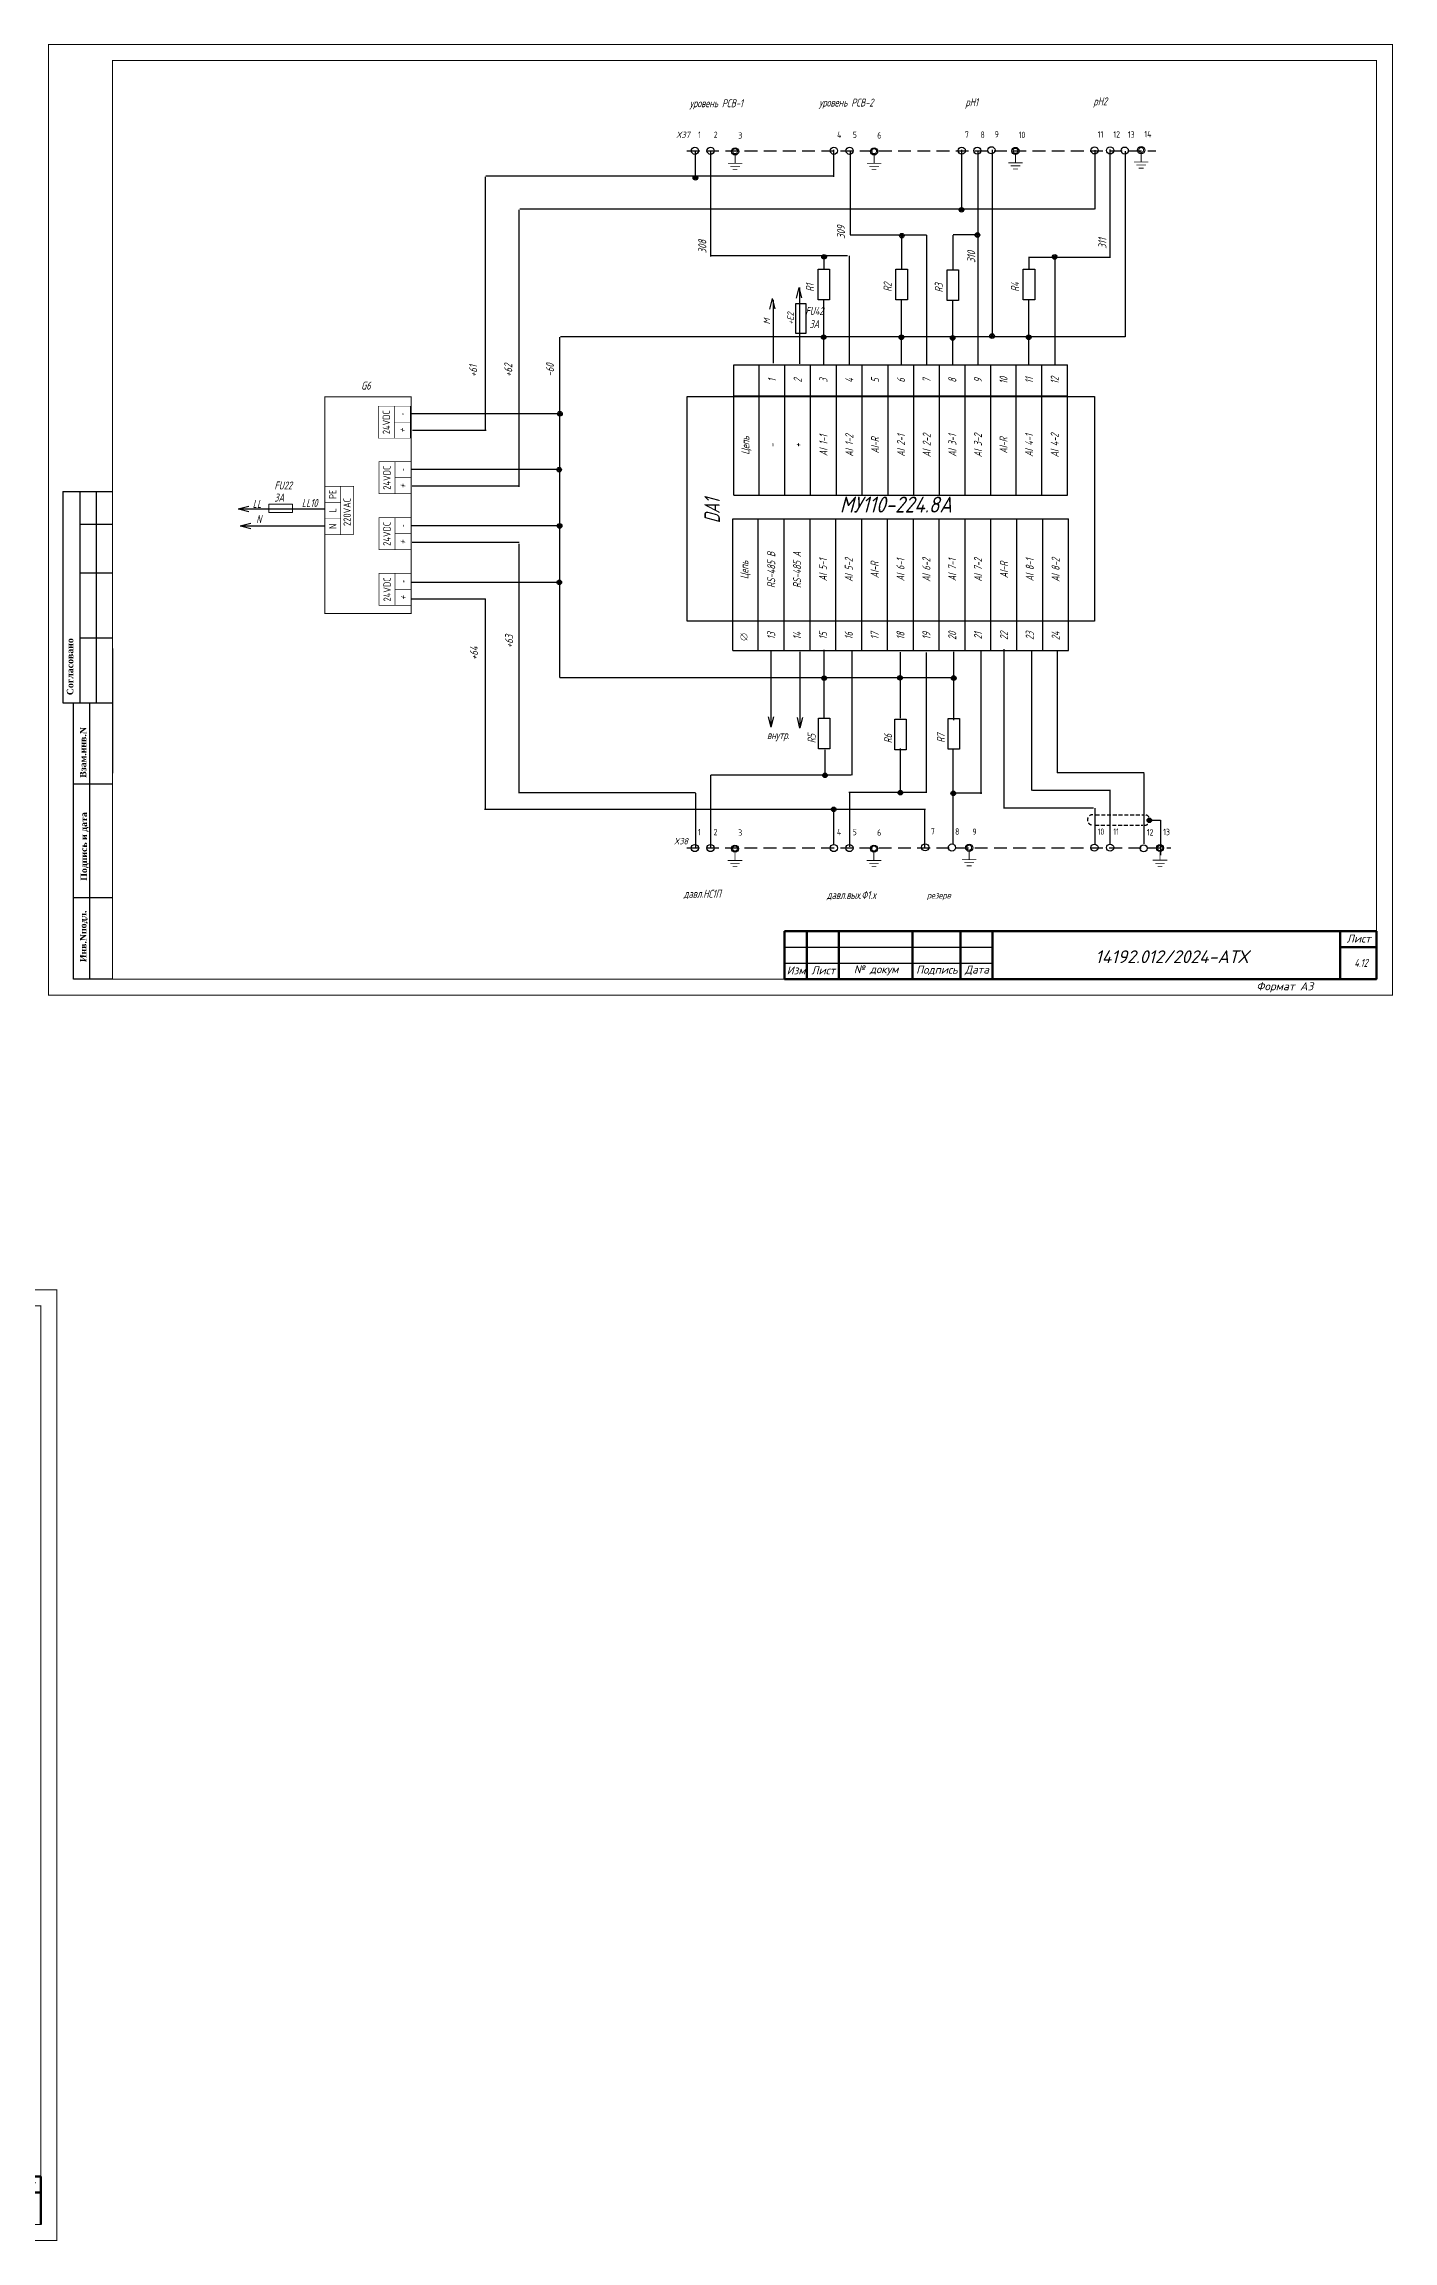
# Model space of a CAD drawing. Header units: millimetres. Extents: x 1510 to 10524, y 7125 to 13164.
# Drawn here: x 7854 to 8276, y 9587 to 10273 of the extents above; entities that cross this region are included whole.
import ezdxf
from ezdxf.enums import TextEntityAlignment as Align

# ---------------------------------------------------------------- set-up
doc = ezdxf.new("R2010")
doc.units = ezdxf.units.MM
doc.header["$LTSCALE"] = 4
doc.set_wipeout_variables(frame=1)
doc.linetypes.add('DASHED', pattern=[0.75, 0.5, -0.25])
doc.linetypes.add('SolidLine', pattern=[0])
for name, color, linetype, lineweight in [('_АК_ОФОРМЛ', 7, 'Continuous', 20), ('RAMKA', 7, 'Continuous', 25), ('SHTAMP', 7, 'SolidLine', 25), ('Основеая', 5, 'Continuous', 60), ('СХЕМА', 7, 'Continuous', 25)]:
    doc.layers.add(name, color=color, linetype=linetype, lineweight=lineweight)
for name, color, linetype in [("Contact's", 104, 'Continuous'), ('LOC', 8, 'Continuous'), ('RED_2.5mm^2', 1, 'Continuous'), ('SYMS', 7, 'Continuous'), ('Вспомогательная', 1, 'Continuous'), ('Текст', 2, 'Continuous')]:
    doc.layers.add(name, color=color, linetype=linetype)
doc.styles.add('COTES', font='cs_gost2304.shx', dxfattribs={"width": 0.75, "oblique": 15})
doc.styles.add('ISOCPEUR', font='isocpeui.ttf')
doc.styles.add('ISOCPEUR25.10.00', font='isocpeur.ttf', dxfattribs={"height": 2.5})
doc.styles.add('SC', font='wromrusc.shx', dxfattribs={"width": 0.8, "height": 2.5})
doc.styles.add('Simplex00.10.00', font='simplex.shx')
doc.styles.add('Simplex25.085.00', font='simplex.shx', dxfattribs={"width": 0.85, "oblique": 15, "height": 2.5})
doc.styles.add('Simplex25.085.15', font='', dxfattribs={"width": 0.85, "oblique": 15, "height": 2.5})
doc.styles.add('STYLE1', font='timesbd.ttf')
doc.styles.add('WD', font='romans.shx')
doc.styles.add('ГОСТ', font='isocpeur.ttf', dxfattribs={"oblique": 15})
doc.styles.add('Стиль мой-1', font='', dxfattribs={"width": 0.85, "oblique": 15, "height": 2.5})
doc.styles.get('Simplex25.085.15').set_extended_font_data('GOST type A')
doc.styles.get('Стиль мой-1').set_extended_font_data('GOST type A')
doc.linetypes.add('Modbus_LINE', pattern='A,7.5,-4,["Modbus",Standard,S=2.5,R=0,X=-1.5,Y=-1.25],-15', length=26.5)

# ---------------------------------------------------------------- blocks, each defined once
blk = doc.blocks.new('Формат А3')
at = {"color": 0, "linetype": 'Continuous', "const_width": 0.3}
for points in [[(-420, 297), (0, 297), (0, 0), (-420, 0)], [(-400, 5), (-400, 292), (-5, 292), (-5, 5)]]:
    blk.add_lwpolyline(points, close=True, dxfattribs=at)
at = {"color": 0, "linetype": 'Continuous', "style": 'Simplex00.10.00', "oblique": 15}
blk.add_text('Формат А3', height=2.5, dxfattribs=at).set_placement((-33.67, 2.75), align=Align.MIDDLE_CENTER)
blk = doc.blocks.new('*T206')
at = {"color": 0, "linetype": 'ByBlock', "lineweight": -2, "ltscale": 0.2, "transparency": 16777216}
for p, q in [((0, 0), (0, 41.14)), ((0, 41.14), (104.95, 41.14)), ((8, 0), (8, 41.14)), ((16.08, 0), (16.08, 41.14)), ((24.16, 0), (24.16, 41.14)), ((32.24, 0), (32.24, 41.14)), ((40.32, 0), (40.32, 41.14)), ((48.4, 0), (48.4, 41.14)), ((56.48, 0), (56.48, 41.14)), ((64.56, 0), (64.56, 41.14)), ((72.64, 0), (72.64, 41.14)), ((80.72, 0), (80.72, 41.14)), ((88.8, 0), (88.8, 41.14)), ((96.87, 0), (96.87, 41.14)), ((104.95, 0), (104.95, 41.14)), ((0, 9.29), (40.32, 9.29))]:
    blk.add_line(p, q, dxfattribs=at)
at = {"color": 0, "lineweight": -2, "ltscale": 0.2, "transparency": 16777216}
for p, q in [((40.32, 9.29), (104.95, 9.29)), ((0, 0), (104.95, 0))]:
    blk.add_line(p, q, dxfattribs=at)
at = {"color": 0, "linetype": 'Continuous', "lineweight": -2, "ltscale": 0.2, "transparency": 16777216, "char_height": 2.5, "attachment_point": 5, "rotation": 90, "style": 'Simplex25.085.15'}
for s, insert, width in [('Цепь', (4, 25.21), 28.8496), ('RS-485 B', (12.04, 25.21), 28.8496), ('RS-485 A', (20.12, 25.21), 28.8496), ('AI 5-1', (28.2, 25.21), 28.8496), ('AI 5-2', (36.28, 25.21), 28.8496), ('AI-R', (44.36, 25.21), 28.8496), ('AI 6-1', (52.44, 25.21), 28.8496), ('AI 6-2', (60.52, 25.21), 28.8496), ('AI 7-1', (68.6, 25.21), 28.8496), ('AI 7-2', (76.68, 25.21), 28.8496), ('AI-R', (84.76, 25.21), 28.8496), ('AI 8-1', (92.83, 25.21), 28.8496), ('AI 8-2', (100.91, 25.21), 28.8496), ('13', (12.04, 4.64), 6.286), ('14', (20.12, 4.64), 6.286), ('15', (28.2, 4.64), 6.286), ('16', (36.28, 4.64), 6.286), ('17', (44.36, 4.64), 6.286), ('18', (52.44, 4.64), 6.286), ('19', (60.52, 4.64), 6.286), ('20', (68.6, 4.64), 6.286), ('21', (76.68, 4.64), 6.286), ('22', (84.76, 4.64), 6.286), ('23', (92.83, 4.64), 6.286), ('24', (100.91, 4.64), 6.286)]:
    blk.add_mtext(s, dxfattribs=dict(at, insert=insert, width=width))
blk = doc.blocks.new('Клеммное соединение')
at = {"linetype": 'Continuous'}
blk.add_wipeout([(0, -1), (-0.44, -0.9), (-0.6, -0.8), (-0.71, -0.7), (-0.8, -0.6), (-0.87, -0.5), (-0.92, -0.4), (-0.95, -0.3), (-0.98, -0.2), (-0.99, -0.1), (-0.99, 0), (-0.99, 0.1), (-0.98, 0.2), (-0.95, 0.3), (-0.92, 0.4), (-0.87, 0.5), (-0.8, 0.6), (-0.71, 0.7), (-0.6, 0.8), (-0.44, 0.9), (0, 1), (0.44, 0.9), (0.6, 0.8), (0.71, 0.7), (0.8, 0.6), (0.87, 0.5), (0.92, 0.4), (0.95, 0.3), (0.98, 0.2), (0.99, 0.1), (1, 0), (0.99, -0.1), (0.98, -0.2), (0.95, -0.3), (0.92, -0.4), (0.87, -0.5), (0.8, -0.6), (0.71, -0.7), (0.6, -0.8), (0.44, -0.9)], dxfattribs=at)
at = {"color": 0, "linetype": 'Continuous', "lineweight": -2, "const_width": 0.15}
blk.add_lwpolyline([(-1.06, -1.06), (1.06, 1.06)], dxfattribs=at)
blk.add_lwpolyline([(-1, 0, 1), (1, 0, 1)], format="xyb", close=True, dxfattribs=at)
blk = doc.blocks.new('*T207')
at = {"color": 0, "linetype": 'ByBlock', "lineweight": -2, "ltscale": 0.2, "transparency": 16777216}
for p, q in [((0, 0), (0, 40.67)), ((0, 40.67), (104.32, 40.67)), ((8, 0), (8, 40.67)), ((16, 0), (16, 40.67)), ((24, 0), (24, 40.67)), ((32.08, 0), (32.08, 40.67)), ((40.16, 0), (40.16, 40.67)), ((48.24, 0), (48.24, 40.67)), ((56.32, 0), (56.32, 40.67)), ((64.32, 0), (64.32, 40.67)), ((72.32, 0), (72.32, 40.67)), ((80.32, 0), (80.32, 40.67)), ((88.32, 0), (88.32, 40.67)), ((96.32, 0), (96.32, 40.67)), ((104.32, 0), (104.32, 40.67)), ((0, 31), (104.32, 31))]:
    blk.add_line(p, q, dxfattribs=at)
at = {"color": 0, "lineweight": -2, "ltscale": 0.2, "transparency": 16777216}
blk.add_line((0, 0), (104.32, 0), dxfattribs=at)
at = {"color": 0, "linetype": 'Continuous', "lineweight": -2, "ltscale": 0.2, "transparency": 16777216, "char_height": 2.5, "attachment_point": 5, "rotation": 90, "style": 'Simplex25.085.15'}
for s, insert, width in [('1', (12, 35.83), 6.6745), ('2', (20, 35.83), 6.6745), ('3', (28.04, 35.83), 6.6745), ('4', (36.12, 35.83), 6.6745), ('5', (44.2, 35.83), 6.6745), ('6', (52.28, 35.83), 6.6745), ('7', (60.32, 35.83), 6.6745), ('8', (68.32, 35.83), 6.6745), ('9', (76.32, 35.83), 6.6745), ('10', (84.32, 35.83), 6.6745), ('11', (92.32, 35.83), 6.6745), ('12', (100.32, 35.83), 6.6745), ('Цепь', (4, 15.5), 27.9958), ('-', (12, 15.5), 27.9958), ('+', (20, 15.5), 27.9958), ('AI 1-1', (28.04, 15.5), 27.9958), ('AI 1-2', (36.12, 15.5), 27.9958), ('AI-R', (44.2, 15.5), 27.9958), ('AI 2-1', (52.28, 15.5), 27.9958), ('AI 2-2', (60.32, 15.5), 27.9958), ('AI 3-1', (68.32, 15.5), 27.9958), ('AI 3-2', (76.32, 15.5), 27.9958), ('AI-R', (84.32, 15.5), 27.9958), ('AI 4-1', (92.32, 15.5), 27.9958), ('AI 4-2', (100.32, 15.5), 27.9958)]:
    blk.add_mtext(s, dxfattribs=dict(at, insert=insert, width=width))
blk = doc.blocks.new('PS4x145')
at = {"color": 0, "linetype": 'Continuous', "lineweight": -2}
for points, const_width in [([(-2.5, 0), (65.12, 0), (65.12, -27), (-2.5, -27)], 0.3), ([(22.15, 0), (27.15, 0), (27.15, -5), (22.15, -5)], 0.2), ([(27.15, 0), (32.15, 0), (32.15, -5), (27.15, -5)], 0.2), ([(32.2, 0), (37.2, 0), (37.2, -5), (32.2, -5)], 0.2), ([(22.2, -5), (37.2, -5), (37.2, -9), (22.2, -9)], 0.2), ([(0, -17), (10, -17), (10, -22), (0, -22)], 0.2), ([(17.38, -16.92), (27.38, -16.92), (27.38, -21.92), (17.38, -21.92)], 0.2), ([(34.9, -16.92), (44.9, -16.92), (44.9, -21.92), (34.9, -21.92)], 0.2), ([(52.25, -16.76), (62.25, -16.76), (62.25, -21.76), (52.25, -21.76)], 0.2), ([(0, -22), (5, -22), (5, -27), (0, -27)], 0.2), ([(5, -22), (10, -22), (10, -27), (5, -27)], 0.2), ([(17.38, -21.92), (22.38, -21.92), (22.38, -26.92), (17.38, -26.92)], 0.2), ([(22.38, -21.92), (27.38, -21.92), (27.38, -26.92), (22.38, -26.92)], 0.2), ([(34.9, -21.92), (39.9, -21.92), (39.9, -26.92), (34.9, -26.92)], 0.2), ([(39.9, -21.92), (44.9, -21.92), (44.9, -26.92), (39.9, -26.92)], 0.2), ([(52.25, -21.76), (57.25, -21.76), (57.25, -26.76), (52.25, -26.76)], 0.2), ([(57.25, -21.76), (62.25, -21.76), (62.25, -26.76), (57.25, -26.76)], 0.2)]:
    blk.add_lwpolyline(points, close=True, dxfattribs=dict(at, const_width=const_width))
at = {"color": 0, "linetype": 'Continuous', "lineweight": 9, "style": 'SC', "oblique": 15, "width": 0.85}
for s, p in [('+', (2.3, -24.5)), ('-', (7.3, -24.5)), ('+', (19.68, -24.42)), ('-', (24.68, -24.42)), ('+', (37.2, -24.42)), ('-', (42.2, -24.42)), ('+', (54.55, -24.26)), ('-', (59.55, -24.26))]:
    blk.add_text(s, height=2, dxfattribs=at).set_placement(p, align=Align.MIDDLE)
at = {"color": 0, "linetype": 'Continuous', "lineweight": 9, "style": 'Simplex25.085.00', "width": 0.8}
for tag, flags, p in [('#(IN/VAC)', 8, (29.2, -7)), ('#(OUT/VDC)', 4, (5, -19.5)), ('#(OUT/VDC)', 4, (22.38, -19.42)), ('#(OUT/VDC)', 4, (39.9, -19.42)), ('#(OUT/VDC)', 4, (57.25, -19.26))]:
    blk.add_attdef(tag, text='', height=2.3, dxfattribs=dict(at, flags=flags)).set_placement(p, align=Align.MIDDLE)
at = {"color": 0, "linetype": 'Continuous', "lineweight": -2, "style": 'Simplex25.085.00', "oblique": 10, "width": 0.8, "flags": 4}
blk.add_attdef('ЭЛЕМЕНТ', text='', height=2.5, dxfattribs=at).set_placement((39.01, -2.5), align=Align.MIDDLE_LEFT)
at = {"color": 0, "linetype": 'Continuous', "lineweight": 9, "style": 'ISOCPEUR25.10.00', "oblique": 10, "width": 0.85, "flags": 5}
blk.add_attdef('ТИП', text='', height=2.5, dxfattribs=at).set_placement((44.2, -2.5), align=Align.MIDDLE_LEFT)
at = {"color": 0, "linetype": 'Continuous', "lineweight": -2, "style": 'Simplex25.085.00', "width": 0.8, "flags": 4}
for p in [(5, -13.5), (22.38, -13.42), (39.9, -13.42), (57.25, -13.26)]:
    blk.add_attdef('#(A/VA)', text='', height=2.5, dxfattribs=at).set_placement(p, align=Align.MIDDLE)
at = {"layer": "Contact's", "linetype": 'Continuous', "lineweight": 9, "style": 'Simplex00.10.00', "width": 0.7, "flags": 8}
for tag, p in [('#(7/L)', (24.7, -2.5)), ('#(9/N)', (29.7, -2.5)), ('#(5/PE)', (34.7, -2.5))]:
    blk.add_attdef(tag, text='', height=2.3, dxfattribs=at).set_placement(p, align=Align.MIDDLE)
blk = doc.blocks.new('WDDOT')
for radius in [0.72, 0.449, 0.223]:
    blk.add_circle((0, 0), radius)
blk = doc.blocks.new('VT0W02')
blk.add_circle((0, 0), 0.0699)
at = {"style": 'WD'}
for tag, p, width in [('INST', (0.062, 0.42), 0.7), ('LOC', (0.062, 0.25), 0.7), ('DESC1', (0.053, -0.385), 0.8)]:
    blk.add_attdef(tag, p, '', height=0.125, dxfattribs=dict(at, width=width))
at = {"style": 'WD', "flags": 1}
for tag, p, height in [('X4TERM01', (-0.07, 0), 0.0125), ('X4TERMDESC01', (-0.055, -0.023), 0.025), ('X2TERMDESC01', (-0.006, 0.029), 0.025), ('STRIPSEQ', (0, 0), 0.00125), ('X2TERM01', (0, 0.07), 0.0125), ('X1TERMDESC01', (0.039, -0.003), 0.025), ('X1TERM01', (0.07, 0), 0.0125), ('LINKTERM', (0, -0.002), 0.00125), ('X8TERM01', (0, -0.07), 0.0125), ('X8TERMDESC01', (0, -0.054), 0.025)]:
    blk.add_attdef(tag, p, '', height=height, dxfattribs=at)
at = {"linetype": 'Continuous', "style": 'WD'}
for tag, p, height, width, flags in [('WIRENO', (0.062, 0.094), 0.125, 0.8, 8), ('TAGSTRIP', (0.053, -0.229), 0.125, 0.9, 8), ('DESC2', (0.053, -0.541), 0.125, 0.8, 8), ('CAT', (0.213, -0.406), 0.109, 0.8, 1), ('DESC3', (0.053, -0.698), 0.125, 0.8, 8)]:
    blk.add_attdef(tag, p, '', height=height, dxfattribs=dict(at, width=width, flags=flags))
at = {"linetype": 'Continuous', "style": 'WD', "width": 0.8, "flags": 1}
blk.add_attdef('MFG', text='', height=0.109, dxfattribs=at).set_placement((0.088, -0.406), align=Align.RIGHT)
at = {"style": 'WD', "width": 0.7, "flags": 1}
blk.add_attdef('ASSYCODE', (0.062, -0.281), '', height=0.01, dxfattribs=at)
blk = doc.blocks.new('PE - заземление')
at = {"color": 0, "linetype": 'Continuous', "lineweight": -2, "const_width": 0.3}
blk.add_lwpolyline([(-0.75, -0.75, -1), (0.75, -0.75, -1)], format="xyb", close=True, dxfattribs=at)
at = {"color": 0, "linetype": 'Continuous', "lineweight": -2}
for points, const_width in [([(-2.25, -4.5), (2.25, -4.5)], 0.25), ([(-1.5, -5.46), (1.5, -5.46)], 0.25), ([(-0.75, -6.42), (0.75, -6.42)], 0.25), ([(0, -4.5), (0, -1.5)], 0.3)]:
    blk.add_lwpolyline(points, dxfattribs=dict(at, const_width=const_width))
at = {"color": 0, "linetype": 'Continuous', "lineweight": 9, "style": 'ISOCPEUR25.10.00', "oblique": 10, "width": 0.85, "flags": 9}
blk.add_attdef('ТИП', (0, 0), '', height=2.5, dxfattribs=at)
blk = doc.blocks.new('A$C73A268AF')
at = {"lineweight": 30}
for p, q in [((4.57, 157.46), (20.05, 157.46)), ((4.57, 157.46), (4.57, 91.46)), ((9.89, 157.46), (9.89, 91.46)), ((14.97, 157.46), (14.97, 91.46)), ((9.89, 147.31), (20.05, 147.31)), ((9.89, 132.08), (20.05, 132.08)), ((9.89, 111.77), (20.05, 111.77)), ((4.57, 91.46), (20.05, 91.46)), ((7.96, 5.15), (7.96, 91.46)), ((13.04, 5.15), (13.04, 91.46)), ((20.15, 66.08), (7.96, 66.08)), ((20.15, 30.54), (7.96, 30.54))]:
    blk.add_line(p, q, dxfattribs=at)
blk.add_lwpolyline([(20.15, 5.15), (7.96, 5.15)], dxfattribs=at)
at = {"layer": 'Вспомогательная', "color": 7}
for p, q in [((230.15, 15.15), (295.15, 15.15)), ((230.15, 10.15), (295.15, 10.15)), ((230.15, 5.15), (295.15, 5.15))]:
    blk.add_line(p, q, dxfattribs=at)
at = {"layer": 'Основеая', "color": 7}
for p, q in [((230.15, 20.15), (230.15, 5.15)), ((415.15, 20.15), (230.15, 20.15)), ((237.15, 20.15), (237.15, 5.15)), ((247.15, 20.15), (247.15, 5.15)), ((270.15, 20.15), (270.15, 5.15)), ((285.15, 20.15), (285.15, 5.15)), ((295.15, 20.15), (295.15, 5.15)), ((403.72, 20.15), (403.72, 5.15)), ((403.72, 15.15), (415.15, 15.15)), ((415.15, 20.15), (415.15, 5.15))]:
    blk.add_line(p, q, dxfattribs=at)
blk.add_blockref('Формат А3', (420.15, 0.15))
at = {"layer": 'RAMKA', "style": 'COTES', "oblique": 15, "width": 0.75}
for s, p in [('Согласовано', (8.35, 94.1)), ('Взам.инв.N', (11.94, 68.02)), ('Подпись и дата', (12.17, 35.86)), ('Инв.Nподл.', (11.97, 10.43))]:
    blk.add_text(s, height=3, rotation=90, dxfattribs=at).set_placement(p)
at = {"layer": 'Текст', "color": 7, "char_height": 2.5, "style": 'ГОСТ'}
for s, insert, width, attachment_point in [('{\\fISOCPEUR|b0|i0|c204|p34;Лист}', (413.32, 17.81), 11.4585, 6), ('{\\fISOCPEUR|b0|i0|c204|p34;Изм}', (233.75, 7.88), 7, 5), ('{\\fISOCPEUR|b0|i0|c204|p34;Лист}', (242.25, 7.88), 10, 5), ('{\\fISOCPEUR|b0|i0|c204|p34;№ докум}', (258.75, 7.88), 23, 5), ('{\\fISOCPEUR|b0|i0|c204|p34;Подпись}', (277.75, 7.88), 15, 5), ('{\\fISOCPEUR|b0|i0|c204|p34;Дата}', (290.25, 7.88), 10, 5)]:
    blk.add_mtext(s, dxfattribs=dict(at, insert=insert, width=width, attachment_point=attachment_point))

msp = doc.modelspace()

# ---------------------------------------------------------------- linework, layer by layer
at = {"linetype": 'DASHED', "ltscale": 2}
for p, q in [((8055.33, 10240.11), (8201.85, 10240.11)), ((8055.3, 10022.28), (8206.57, 10022.28))]:
    msp.add_line(p, q, dxfattribs=at)
at = {"color": 1, "ltscale": 0.2}
for p, q in [((8101.29, 10232.16), (7992.45, 10232.16)), ((8182.71, 10221.87), (8003.14, 10221.87)), ((8130.2, 10213.74), (8106.32, 10213.74)), ((8122.41, 10213.65), (8122.41, 10203.14)), ((8138.42, 10213.76), (8138.42, 10202.93)), ((8146.24, 10213.85), (8138.57, 10213.85)), ((8105.46, 10207.31), (8062.68, 10207.31)), ((8098.11, 10207), (8098.11, 10203.14)), ((8162.2, 10206.99), (8162.2, 10203.13)), ((8187.54, 10206.73), (8162.24, 10206.73)), ((8192.23, 10182), (8015.78, 10182)), ((8015.8, 10157.9), (7969.38, 10157.9)), ((7992.57, 10152.7), (7969.61, 10152.7)), ((8015.53, 10140.54), (7969.21, 10140.54)), ((8002.78, 10135.34), (7969.44, 10135.34)), ((8015.35, 10122.93), (7969.24, 10122.93)), ((8002.88, 10117.73), (7969.47, 10117.73)), ((8015.35, 10105.25), (7969.13, 10105.25)), ((7992.32, 10100.05), (7969.36, 10100.05)), ((8138.59, 10075.42), (8015.57, 10075.42)), ((8106.6, 10045), (8062.74, 10045)), ((8198.17, 10045.76), (8171.06, 10045.76)), ((8057.96, 10039.55), (8002.95, 10039.55)), ((8130.19, 10039.6), (8105.96, 10039.6)), ((8147.45, 10039.38), (8138.56, 10039.38)), ((8187.67, 10040.29), (8163.28, 10040.29)), ((8129.89, 10034.26), (7992.08, 10034.26)), ((8101.22, 10023.37), (8101.22, 10034.25)), ((8182.38, 10034.71), (8154.38, 10034.71))]:
    msp.add_line(p, q, dxfattribs=at)
at = {"lineweight": 30}
for p, q in [((7860.27, 10133.63), (7875.74, 10133.63)), ((7860.27, 10133.63), (7860.27, 10067.63)), ((7865.59, 10133.63), (7865.59, 10067.63)), ((7870.66, 10133.63), (7870.66, 10067.63)), ((7865.59, 10123.48), (7875.74, 10123.48)), ((7865.59, 10108.25), (7875.74, 10108.25)), ((7865.59, 10087.94), (7875.74, 10087.94)), ((7860.27, 10067.63), (7875.74, 10067.63)), ((7863.66, 9981.32), (7863.66, 10067.63)), ((7868.74, 9981.32), (7868.74, 10067.63)), ((7875.84, 10042.25), (7863.66, 10042.25)), ((7875.84, 10006.71), (7863.66, 10006.71))]:
    msp.add_line(p, q, dxfattribs=at)
at = {"linetype": 'DASHED', "ltscale": 0.6}
for p, q in [((8182.9, 10029.39), (8197.84, 10029.39)), ((8183.04, 10032.68), (8197.92, 10032.68))]:
    msp.add_line(p, q, dxfattribs=at)
at = {"linetype": 'Continuous', "ltscale": 0.6}
for points in [[(8096.33, 10203.15), (8099.9, 10203.15), (8099.9, 10193.57), (8096.33, 10193.57)], [(8120.63, 10203.14), (8124.2, 10203.14), (8124.2, 10193.56), (8120.63, 10193.56)], [(8136.63, 10202.93), (8140.2, 10202.93), (8140.2, 10193.35), (8136.63, 10193.35)], [(8160.42, 10203.14), (8163.99, 10203.14), (8163.99, 10193.56), (8160.42, 10193.56)], [(8089.4, 10192.34), (8092.5, 10192.34), (8092.5, 10183.04), (8089.4, 10183.04)], [(8096.42, 10062.83), (8099.99, 10062.83), (8099.99, 10053.25), (8096.42, 10053.25)], [(8136.92, 10062.77), (8140.49, 10062.77), (8140.49, 10053.19), (8136.92, 10053.19)], [(8120.3, 10062.56), (8123.86, 10062.56), (8123.86, 10052.97), (8120.3, 10052.97)]]:
    msp.add_lwpolyline(points, close=True, dxfattribs=at)
at = {"ltscale": 0.2}
msp.add_lwpolyline([(8055.36, 10163.32), (8182.69, 10163.32), (8182.69, 10093.19), (8055.36, 10093.19)], close=True, dxfattribs=at)
at = {"linetype": 'Continuous', "lineweight": -2}
msp.add_lwpolyline([(7875.84, 10084.65), (7875.84, 10045.65)], dxfattribs=at)
at = {"lineweight": 30}
msp.add_lwpolyline([(7875.84, 9981.32), (7863.66, 9981.32)], dxfattribs=at)
at = {"linetype": 'DASHED', "ltscale": 0.6}
for centre, start, end in [((8182.14, 10031.04), 87.39587, 270), ((8198.34, 10031.02), 267.39587, 90)]:
    msp.add_arc(centre, 1.64, start, end, dxfattribs=at)
at = {"layer": 'RED_2.5mm^2', "linetype": 'Continuous', "ltscale": 0.2}
for p, q in [((8057.99, 10231.54), (8057.99, 10239.93)), ((8062.73, 10239.97), (8062.73, 10207.04)), ((8101.27, 10231.99), (8101.27, 10240.39)), ((8106.37, 10239.88), (8106.37, 10213.8)), ((8141.2, 10222.01), (8141.2, 10240.43)), ((8146.23, 10239.82), (8146.23, 10173.17)), ((8150.68, 10240.37), (8150.68, 10182.29)), ((8182.9, 10221.84), (8182.9, 10240.29)), ((8187.62, 10206.61), (8187.62, 10240.5)), ((8192.25, 10240.01), (8192.25, 10181.92)), ((7992.38, 10152.73), (7992.38, 10231.91)), ((8002.86, 10135.09), (8002.86, 10221.6)), ((8130.18, 10213.74), (8130.18, 10173.18)), ((8106.06, 10207.31), (8106.06, 10173.33)), ((8170.28, 10206.45), (8170.28, 10173.23)), ((8082.23, 10193.39), (8082.23, 10173.7)), ((8090.55, 10197.34), (8090.55, 10173.56)), ((8098.07, 10173.48), (8098.07, 10193.32)), ((8122.37, 10173.47), (8122.37, 10193.32)), ((8138.37, 10173.26), (8138.37, 10193.11)), ((8162.16, 10173.47), (8162.16, 10193.31)), ((8015.49, 10181.85), (8015.49, 10075.52)), ((7915.82, 10128.19), (7942.05, 10128.19)), ((7915.91, 10122.88), (7942.25, 10122.88)), ((8002.86, 10039.41), (8002.86, 10117.32)), ((7992.38, 10034.46), (7992.38, 10100.13)), ((8098.18, 10062.85), (8098.18, 10084.18)), ((8106.81, 10083.63), (8106.81, 10045.03)), ((8122.05, 10062.84), (8122.05, 10083.42)), ((8130.15, 10039.48), (8130.15, 10083.36)), ((8138.7, 10062.24), (8138.7, 10083.58)), ((8147.16, 10083.64), (8147.16, 10039.24)), ((8154.45, 10034.65), (8154.45, 10084.35)), ((8163.1, 10040.19), (8163.1, 10084.13)), ((8171.03, 10083.7), (8171.03, 10045.76)), ((8098.42, 10052.93), (8098.42, 10045.4)), ((8122.04, 10039.65), (8122.04, 10053.32)), ((8138.55, 10023.57), (8138.55, 10053.33)), ((8062.67, 10045.05), (8062.67, 10022.12)), ((8198.16, 10023.57), (8198.16, 10045.51)), ((8057.96, 10039.45), (8057.96, 10022.1)), ((8106.11, 10039.5), (8106.11, 10022.65)), ((8187.6, 10023.57), (8187.6, 10040.19)), ((8129.58, 10034.48), (8129.58, 10022.55)), ((8182.75, 10034.72), (8182.75, 10023.51)), ((8199.88, 10030.93), (8203.27, 10030.93)), ((8203.28, 10030.94), (8203.28, 10020.06))]:
    msp.add_line(p, q, dxfattribs=at)
at = {"layer": 'RED_2.5mm^2', "color": 6, "linetype": 'Modbus_LINE', "ltscale": 40}
for p, q in [((8081.66, 10060.76), (8081.66, 10084.08)), ((8090.72, 10060.58), (8090.72, 10083.61))]:
    msp.add_line(p, q, dxfattribs=at)
at = {"layer": 'SYMS', "linetype": 'Continuous', "ltscale": 0.2}
for p, q in [((8081.92, 10193.92), (8081.12, 10190.65)), ((8081.95, 10193.95), (8082.76, 10190.68)), ((8090.24, 10197.34), (8089.44, 10194.07)), ((8090.27, 10197.38), (8091.08, 10194.11)), ((7915.13, 10128.27), (7918.4, 10129.08)), ((7915.16, 10128.23), (7918.43, 10127.43)), ((7915.75, 10122.92), (7919.02, 10123.73)), ((7915.79, 10122.89), (7919.06, 10122.09))]:
    msp.add_line(p, q, dxfattribs=at)
at = {"layer": 'SYMS', "color": 6, "linetype": 'Continuous', "ltscale": 0.2}
for p, q in [((8081.64, 10059.98), (8080.83, 10063.25)), ((8081.68, 10060.02), (8082.47, 10063.29)), ((8090.65, 10059.75), (8089.84, 10063.03)), ((8090.69, 10059.79), (8091.49, 10063.06))]:
    msp.add_line(p, q, dxfattribs=at)
at = {"layer": 'Вспомогательная', "color": 7}
for p, q in [((8085.84, 9991.32), (8150.84, 9991.32)), ((8085.84, 9986.32), (8150.84, 9986.32)), ((8085.84, 9981.32), (8150.84, 9981.32))]:
    msp.add_line(p, q, dxfattribs=at)
at = {"layer": 'Основеая', "color": 7}
for p, q in [((8085.84, 9996.32), (8085.84, 9981.32)), ((8270.84, 9996.32), (8085.84, 9996.32)), ((8092.84, 9996.32), (8092.84, 9981.32)), ((8102.84, 9996.32), (8102.84, 9981.32)), ((8125.84, 9996.32), (8125.84, 9981.32)), ((8140.84, 9996.32), (8140.84, 9981.32)), ((8150.84, 9996.32), (8150.84, 9981.32)), ((8259.41, 9996.32), (8259.41, 9981.32)), ((8270.84, 9996.32), (8270.84, 9981.32)), ((8259.41, 9991.32), (8270.84, 9991.32)), ((8270.84, 9981.32), (8085.84, 9981.32))]:
    msp.add_line(p, q, dxfattribs=at)
at = {"layer": 'СХЕМА', "color": 7, "linetype": 'Continuous', "lineweight": 20, "ltscale": 30}
msp.add_lwpolyline([(7932.01, 10129.66), (7932.01, 10127.08), (7924.69, 10127.08), (7924.69, 10129.66)], close=True, dxfattribs=at)

# ---------------------------------------------------------------- block references
for name, p in [('Формат А3', (8275.84, 9976.32)), ('PE - заземление', (8197.28, 10241.08)), ('PE - заземление', (8070.37, 10240.7)), ('PE - заземление', (8113.8, 10240.7)), ('PE - заземление', (8157.99, 10240.83)), ('*T207', (8069.93, 10132.52)), ('*T206', (8069.62, 10083.93)), ('PE - заземление', (8070.34, 10022.87)), ('PE - заземление', (8113.77, 10022.87)), ('PE - заземление', (8143.54, 10023.14)), ('PE - заземление', (8203.16, 10022.97))]:
    msp.add_blockref(name, p)
at = {"linetype": 'Continuous', "ltscale": 0.2}
ref = msp.add_blockref('PS4x145', (7942.13, 10098.06), dxfattribs=dict(at, rotation=90))
ref.add_attrib('#(IN/VAC)', '220VAC', dxfattribs={"color": 0, "linetype": 'Continuous', "lineweight": 9, "height": 2.3, "rotation": 90, "style": 'Simplex25.085.00', "width": 0.8, "flags": 8}).set_placement((7949.13, 10127.26), align=Align.MIDDLE)
ref.add_attrib('#(7/L)', 'N', dxfattribs={"layer": "Contact's", "linetype": 'Continuous', "lineweight": 9, "height": 2.3, "rotation": 90, "style": 'Simplex00.10.00', "width": 0.7, "flags": 8}).set_placement((7944.63, 10122.76), align=Align.MIDDLE)
ref.add_attrib('#(9/N)', 'L', dxfattribs={"layer": "Contact's", "linetype": 'Continuous', "lineweight": 9, "height": 2.3, "rotation": 90, "style": 'Simplex00.10.00', "width": 0.7, "flags": 8}).set_placement((7944.63, 10127.76), align=Align.MIDDLE)
ref.add_attrib('#(5/PE)', 'PE', dxfattribs={"layer": "Contact's", "linetype": 'Continuous', "lineweight": 9, "height": 2.3, "rotation": 90, "style": 'Simplex00.10.00', "width": 0.7, "flags": 8}).set_placement((7944.63, 10132.76), align=Align.MIDDLE)
ref.add_attrib('#(OUT/VDC)', '24VDC', dxfattribs={"color": 0, "linetype": 'Continuous', "lineweight": 9, "height": 2.3, "rotation": 90, "style": 'Simplex25.085.00', "width": 0.8, "flags": 4}).set_placement((7961.63, 10103.06), align=Align.MIDDLE)
ref.add_attrib('#(OUT/VDC)', '24VDC', dxfattribs={"color": 0, "linetype": 'Continuous', "lineweight": 9, "height": 2.3, "rotation": 90, "style": 'Simplex25.085.00', "width": 0.8, "flags": 4}).set_placement((7961.55, 10120.44), align=Align.MIDDLE)
ref.add_attrib('#(OUT/VDC)', '24VDC', dxfattribs={"color": 0, "linetype": 'Continuous', "lineweight": 9, "height": 2.3, "rotation": 90, "style": 'Simplex25.085.00', "width": 0.8, "flags": 4}).set_placement((7961.55, 10137.96), align=Align.MIDDLE)
ref.add_attrib('#(OUT/VDC)', '24VDC', dxfattribs={"color": 0, "linetype": 'Continuous', "lineweight": 9, "height": 2.3, "rotation": 90, "style": 'Simplex25.085.00', "width": 0.8, "flags": 4}).set_placement((7961.39, 10155.31), align=Align.MIDDLE)
at = {"ltscale": 1.2}
msp.add_blockref('A$C73A268AF', (7438.22, 9587.07), dxfattribs=at)
at = {"layer": 'SYMS', "linetype": 'Continuous', "ltscale": 0.2}
ref = msp.add_blockref('VT0W02', (8057.82, 10240.09), dxfattribs=dict(at, xscale=16, yscale=16, zscale=16))
ref.add_attrib('LOC', '1', (8058.82, 10244.09), dxfattribs={"layer": 'LOC', "height": 2, "style": 'WD', "width": 0.7})
ref = msp.add_blockref('VT0W02', (8062.71, 10240.09), dxfattribs=dict(at, xscale=16, yscale=16, zscale=16))
ref.add_attrib('LOC', '2', (8063.71, 10244.09), dxfattribs={"layer": 'LOC', "height": 2, "style": 'WD', "width": 0.7})
ref = msp.add_blockref('VT0W02', (8070.37, 10239.9), dxfattribs=dict(at, xscale=16, yscale=16, zscale=16))
ref.add_attrib('LOC', '3', (8071.37, 10243.9), dxfattribs={"layer": 'LOC', "height": 2, "style": 'WD', "width": 0.7})
ref = msp.add_blockref('VT0W02', (8101.25, 10240.09), dxfattribs=dict(at, xscale=16, yscale=16, zscale=16))
ref.add_attrib('LOC', '4', (8102.25, 10244.09), dxfattribs={"layer": 'LOC', "height": 2, "style": 'WD', "width": 0.7})
ref = msp.add_blockref('VT0W02', (8106.14, 10240.09), dxfattribs=dict(at, xscale=16, yscale=16, zscale=16))
ref.add_attrib('LOC', '5', (8107.14, 10244.09), dxfattribs={"layer": 'LOC', "height": 2, "style": 'WD', "width": 0.7})
ref = msp.add_blockref('VT0W02', (8113.8, 10239.9), dxfattribs=dict(at, xscale=16, yscale=16, zscale=16))
ref.add_attrib('LOC', '6', (8114.8, 10243.9), dxfattribs={"layer": 'LOC', "height": 2, "style": 'WD', "width": 0.7})
ref = msp.add_blockref('VT0W02', (8141.19, 10240.13), dxfattribs=dict(at, xscale=16, yscale=16, zscale=16))
ref.add_attrib('LOC', '7', (8142.19, 10244.13), dxfattribs={"layer": 'LOC', "height": 2, "style": 'WD', "width": 0.7})
ref = msp.add_blockref('VT0W02', (8146.08, 10240.13), dxfattribs=dict(at, xscale=16, yscale=16, zscale=16))
ref.add_attrib('LOC', '8', (8147.08, 10244.13), dxfattribs={"layer": 'LOC', "height": 2, "style": 'WD', "width": 0.7})
ref = msp.add_blockref('VT0W02', (8150.49, 10240.25), dxfattribs=dict(at, xscale=16, yscale=16, zscale=16))
ref.add_attrib('LOC', '9', (8151.49, 10244.25), dxfattribs={"layer": 'LOC', "height": 2, "style": 'WD', "width": 0.7})
ref = msp.add_blockref('VT0W02', (8157.99, 10240.04), dxfattribs=dict(at, xscale=16, yscale=16, zscale=16))
ref.add_attrib('LOC', '10', (8158.99, 10244.04), dxfattribs={"layer": 'LOC', "height": 2, "style": 'WD', "width": 0.7})
ref = msp.add_blockref('VT0W02', (8182.7, 10240.21), dxfattribs=dict(at, xscale=16, yscale=16, zscale=16))
ref.add_attrib('LOC', '11', (8183.7, 10244.21), dxfattribs={"layer": 'LOC', "height": 2, "style": 'WD', "width": 0.7})
ref = msp.add_blockref('VT0W02', (8187.59, 10240.21), dxfattribs=dict(at, xscale=16, yscale=16, zscale=16))
ref.add_attrib('LOC', '12', (8188.59, 10244.21), dxfattribs={"layer": 'LOC', "height": 2, "style": 'WD', "width": 0.7})
ref = msp.add_blockref('VT0W02', (8192.13, 10240.15), dxfattribs=dict(at, xscale=16, yscale=16, zscale=16))
ref.add_attrib('LOC', '13', (8193.13, 10244.15), dxfattribs={"layer": 'LOC', "height": 2, "style": 'WD', "width": 0.7})
ref = msp.add_blockref('VT0W02', (8197.28, 10240.28), dxfattribs=dict(at, xscale=16, yscale=16, zscale=16))
ref.add_attrib('LOC', '14', (8198.28, 10244.28), dxfattribs={"layer": 'LOC', "height": 2, "style": 'WD', "width": 0.7})
for p, rotation in [((8057.98, 10231.65), 180), ((8141.12, 10221.64), 180), ((8122.48, 10213.58), 180), ((8146.11, 10213.79), 180), ((8098.18, 10206.95), 180), ((8170.25, 10206.94), 180), ((8098.05, 10181.86), 90), ((8122.35, 10181.85), 90), ((8138.36, 10181.64), 90), ((8150.69, 10182.21), 90), ((8162.14, 10181.85), 90), ((8015.62, 10157.95), 90), ((8015.4, 10140.47), 90), ((8015.53, 10122.89), 90), ((8015.43, 10105.28), 90), ((8098.22, 10075.34), 90), ((8121.88, 10075.44), 90), ((8138.7, 10075.35), 180), ((8098.47, 10044.97), 180), ((8122.04, 10039.56), 180), ((8138.55, 10039.35), 180), ((8101.19, 10034.35), 180)]:
    msp.add_blockref('WDDOT', p, dxfattribs=dict(at, rotation=rotation))
ref = msp.add_blockref('VT0W02', (8129.77, 10022.49), dxfattribs=dict(at, xscale=16, yscale=16, zscale=16))
ref.add_attrib('LOC', '7', (8131.55, 10026.45), dxfattribs={"layer": 'LOC', "height": 2, "style": 'WD', "width": 0.7})
ref = msp.add_blockref('VT0W02', (8138.14, 10022.42), dxfattribs=dict(at, xscale=16, yscale=16, zscale=16))
ref.add_attrib('LOC', '8', (8139.14, 10026.42), dxfattribs={"layer": 'LOC', "height": 2, "style": 'WD', "width": 0.7})
ref = msp.add_blockref('VT0W02', (8143.54, 10022.35), dxfattribs=dict(at, xscale=16, yscale=16, zscale=16))
ref.add_attrib('LOC', '9', (8144.54, 10026.35), dxfattribs={"layer": 'LOC', "height": 2, "style": 'WD', "width": 0.7})
ref = msp.add_blockref('VT0W02', (8182.67, 10022.38), dxfattribs=dict(at, xscale=16, yscale=16, zscale=16))
ref.add_attrib('LOC', '10', (8183.67, 10026.38), dxfattribs={"layer": 'LOC', "height": 2, "style": 'WD', "width": 0.7})
ref = msp.add_blockref('VT0W02', (8187.56, 10022.38), dxfattribs=dict(at, xscale=16, yscale=16, zscale=16))
ref.add_attrib('LOC', '11', (8188.56, 10026.38), dxfattribs={"layer": 'LOC', "height": 2, "style": 'WD', "width": 0.7})
at = {"layer": 'SYMS', "ltscale": 0.2}
msp.add_blockref('WDDOT', (8199.82, 10030.91), dxfattribs=at)
at = {"layer": 'SYMS', "linetype": 'Continuous', "ltscale": 0.2}
ref = msp.add_blockref('VT0W02', (8057.79, 10022.26), dxfattribs=dict(at, xscale=16, yscale=16, zscale=16))
ref.add_attrib('LOC', '1', (8058.79, 10026.26), dxfattribs={"layer": 'LOC', "height": 2, "style": 'WD', "width": 0.7})
ref = msp.add_blockref('VT0W02', (8062.68, 10022.26), dxfattribs=dict(at, xscale=16, yscale=16, zscale=16))
ref.add_attrib('LOC', '2', (8063.68, 10026.26), dxfattribs={"layer": 'LOC', "height": 2, "style": 'WD', "width": 0.7})
ref = msp.add_blockref('VT0W02', (8070.34, 10022.07), dxfattribs=dict(at, xscale=16, yscale=16, zscale=16))
ref.add_attrib('LOC', '3', (8071.34, 10026.07), dxfattribs={"layer": 'LOC', "height": 2, "style": 'WD', "width": 0.7})
ref = msp.add_blockref('VT0W02', (8101.22, 10022.26), dxfattribs=dict(at, xscale=16, yscale=16, zscale=16))
ref.add_attrib('LOC', '4', (8102.22, 10026.26), dxfattribs={"layer": 'LOC', "height": 2, "style": 'WD', "width": 0.7})
ref = msp.add_blockref('VT0W02', (8106.11, 10022.26), dxfattribs=dict(at, xscale=16, yscale=16, zscale=16))
ref.add_attrib('LOC', '5', (8107.11, 10026.26), dxfattribs={"layer": 'LOC', "height": 2, "style": 'WD', "width": 0.7})
ref = msp.add_blockref('VT0W02', (8113.77, 10022.07), dxfattribs=dict(at, xscale=16, yscale=16, zscale=16))
ref.add_attrib('LOC', '6', (8114.77, 10026.07), dxfattribs={"layer": 'LOC', "height": 2, "style": 'WD', "width": 0.7})
ref = msp.add_blockref('VT0W02', (8198.05, 10022.17), dxfattribs=dict(at, xscale=16, yscale=16, zscale=16))
ref.add_attrib('LOC', '12', (8199.05, 10026.17), dxfattribs={"layer": 'LOC', "height": 2, "style": 'WD', "width": 0.7})
ref = msp.add_blockref('VT0W02', (8203.16, 10022.27), dxfattribs=dict(at, xscale=16, yscale=16, zscale=16))
ref.add_attrib('LOC', '13', (8204.16, 10026.27), dxfattribs={"layer": 'LOC', "height": 2, "style": 'WD', "width": 0.7})

# ---------------------------------------------------------------- texts
at = {"style": 'Simplex25.085.15', "oblique": 15}
for s, height, width, p in [('уровень РСВ-1', 2.5, 0.85, (8056.18, 10253.69)), ('уровень РСВ-2', 2.5, 0.85, (8096.6, 10253.91)), ('pH1', 2.5, 0.85, (8142.33, 10254.02)), ('pH2', 2.5, 0.85, (8182.33, 10254.29)), ('X37', 1.961, 1.083459, (8051.93, 10244.12)), ('FU42', 2.5, 0.85, (8092.34, 10188.8)), ('G6', 2.5, 0.85, (7953.52, 10165.48)), ('3А', 2.5, 0.85, (7926.37, 10130.5)), ('FU22', 2.5, 0.85, (7926.39, 10134.28)), ('внутр.', 2.5, 0.85, (8080.35, 10056.3)), ('X38', 1.961, 1.083459, (8051.26, 10023.42)), ('давл.НС1П', 2.5, 0.85, (8054.33, 10006.73)), ('давл.вых.Ф1.x', 2.5, 0.85, (8099.06, 10006.34)), ('резерв', 1.961, 1.083459, (8130.31, 10006.5))]:
    msp.add_text(s, height=height, dxfattribs=dict(at, width=width)).set_placement(p)
for s, height, width, p in [('M', 1.96, 1.083459, (8081.26, 10185.86)), ('+E2', 1.961, 1.083459, (8088.67, 10185.74)), ('DA1', 4.83, 0.879985, (8065.61, 10123.73))]:
    msp.add_text(s, height=height, rotation=90, dxfattribs=dict(at, width=width)).set_placement(p)
at = {"color": 7, "style": 'Simplex25.085.15', "oblique": 15, "width": 1.083459}
msp.add_text('МУ110-224.8А', height=5, dxfattribs=at).set_placement((8103.09, 10127.07))
at = {"color": 0, "lineweight": 25, "ltscale": 0.5, "style": 'STYLE1', "oblique": 1}
for s, height, p in [('Согласовано', 2.0309, (7863.56, 10070.01)), ('Взам.инв.N', 2.031, (7867.63, 10044.19)), ('Подпись и дата', 2.0309, (7867.86, 10012.03)), ('Инв.Nподл.', 2.031, (7867.66, 9986.6))]:
    msp.add_text(s, height=height, rotation=90, dxfattribs=at).set_placement(p)
at = {"color": 7, "lineweight": 25, "insert": (8263.89, 9987.63), "char_height": 2.5, "attachment_point": 1, "style": 'Стиль мой-1'}
msp.add_mtext_dynamic_manual_height_columns('4.12', width=5.3031, gutter_width=12.5, heights=[2.85], dxfattribs=at)
at = {"layer": '_АК_ОФОРМЛ', "color": 7, "char_height": 2.5, "width": 4.127, "attachment_point": 5, "style": 'Simplex25.085.15'}
for s, insert in [('LL10', (7937.42, 10130.03)), ('LL', (7920.97, 10129.77)), ('N', (7921.52, 10125.03))]:
    msp.add_mtext(s, dxfattribs=dict(at, insert=insert))
at = {"layer": 'SHTAMP', "color": 0, "style": 'ISOCPEUR'}
msp.add_text('14192.012/2024-АТХ', height=4, dxfattribs=at).set_placement((8206.79, 9986.31), align=Align.CENTER)
at = {"layer": 'SYMS', "linetype": 'Continuous', "char_height": 2.5, "attachment_point": 1, "rotation": 90}
for s, insert, width in [('{\\Fsimplex|c0;\\Q15;\\W0.75;\\C0;30\\Fsimplex|c204;9}', (8102.2, 10212.59), 12.7506), ('{\\Fsimplex|c0;\\Q15;\\W0.75;\\C0;30\\Fsimplex|c204;8}', (8058.87, 10208.06), 12.7506), ('{\\Fsimplex|c0;\\Q15;\\W0.75;\\C0;3\\Fsimplex|c204;10}', (8142.92, 10205.09), 12.7506), ('{\\Fsimplex|c0;\\Q15;\\W0.75;\\C0;3\\Fsimplex|c204;11}', (8183.9, 10209.47), 12.7506), ('{\\fGOST type A|b0|i0|c0|p34;\\Q15;\\W0.85;\\C7;R\\fGOST type A|b0|i0|c204|p34;1}', (8092.49, 10196.06), 5.071), ('{\\fGOST type A|b0|i0|c0|p34;\\Q15;\\W0.85;\\C7;R\\fGOST type A|b0|i0|c204|p34;2}', (8116.78, 10196.05), 5.071), ('{\\fGOST type A|b0|i0|c0|p34;\\Q15;\\W0.85;\\C7;R\\fGOST type A|b0|i0|c204|p34;3}', (8132.79, 10195.84), 5.071), ('{\\fGOST type A|b0|i0|c0|p34;\\Q15;\\W0.85;\\C7;R\\fGOST type A|b0|i0|c204|p34;4}', (8156.58, 10196.05), 5.071), ('{\\Fsimplex|c204;\\Q15;\\W0.75;\\C0;+6\\Fsimplex|c0;1}', (7987.25, 10169.43), 8.5407), ('{\\Fsimplex|c204;\\Q15;\\W0.75;\\C0;+6\\Fsimplex|c0;2}', (7998.22, 10169.47), 8.5407), ('{\\Fsimplex|c204;\\Q15;\\W0.75;\\C0;-60}', (8011.25, 10169.58), 8.5407), ('{\\Fsimplex|c204;\\Q15;\\W0.75;\\C0;+64}', (7987.52, 10081.01), 8.5407), ('{\\Fsimplex|c204;\\Q15;\\W0.75;\\C0;+63}', (7998.5, 10084.74), 8.5407), ('{\\fGOST type A|b0|i0|c0|p34;\\Q15;\\W0.85;\\C7;R\\fGOST type A|b0|i0|c204|p34;5}', (8093.06, 10055.01), 5.071), ('{\\fGOST type A|b0|i0|c0|p34;\\Q15;\\W0.85;\\C7;R\\fGOST type A|b0|i0|c204|p34;6}', (8116.95, 10054.99), 5.071), ('{\\fGOST type A|b0|i0|c0|p34;\\Q15;\\W0.85;\\C7;R\\fGOST type A|b0|i0|c204|p34;7}', (8133.42, 10055.16), 5.071)]:
    msp.add_mtext(s, dxfattribs=dict(at, insert=insert, width=width))
at = {"layer": 'SYMS', "linetype": 'Continuous', "insert": (8093.59, 10187.21), "char_height": 2.5, "width": 8.7482, "attachment_point": 1}
msp.add_mtext('{\\fGOST type A|b0|i0|c0|p34;\\Q15;\\W0.85;\\C7;3\\fGOST type A|b0|i0|c204|p34;А}', dxfattribs=at)
at = {"layer": 'Текст', "color": 7, "char_height": 2.5, "style": 'ГОСТ'}
for s, insert, width, attachment_point in [('{\\fISOCPEUR|b0|i0|c204|p34;Лист}', (8269.02, 9993.98), 11.4585, 6), ('{\\fISOCPEUR|b0|i0|c204|p34;Изм}', (8089.44, 9984.05), 7, 5), ('{\\fISOCPEUR|b0|i0|c204|p34;Лист}', (8097.94, 9984.05), 10, 5), ('{\\fISOCPEUR|b0|i0|c204|p34;№ докум}', (8114.44, 9984.05), 23, 5), ('{\\fISOCPEUR|b0|i0|c204|p34;Подпись}', (8133.44, 9984.05), 15, 5), ('{\\fISOCPEUR|b0|i0|c204|p34;Дата}', (8145.94, 9984.05), 10, 5)]:
    msp.add_mtext(s, dxfattribs=dict(at, insert=insert, width=width, attachment_point=attachment_point))

# ---------------------------------------------------------------- next in the draw order: block references
at = {"rotation": 90}
msp.add_blockref('Клеммное соединение', (8073.14, 10088.22), dxfattribs=at)

doc.saveas('drawing.dxf')
